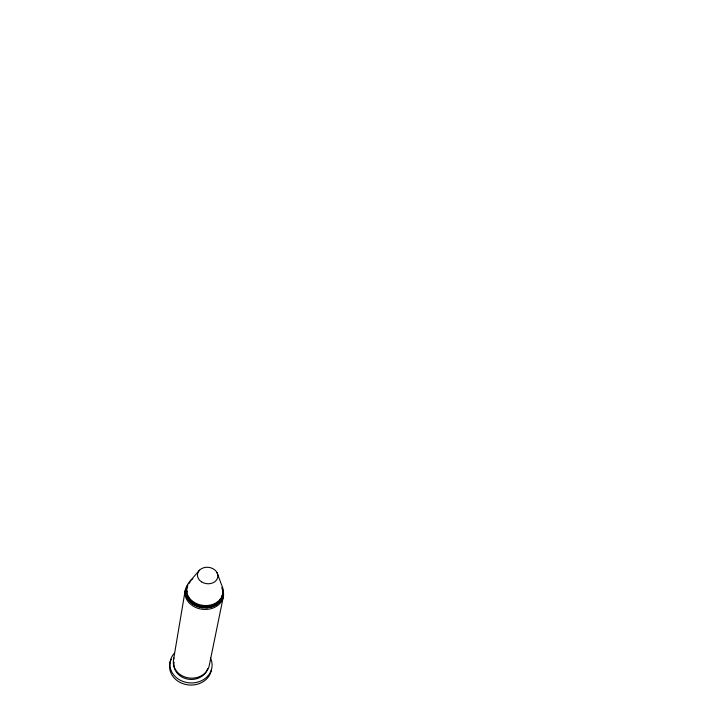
<?xml version="1.0" encoding="UTF-8"?>
<svg xmlns="http://www.w3.org/2000/svg" width="721" height="721" viewBox="0 0 721 721"><rect width="100%" height="100%" fill="white"/><g stroke="black" fill="none" stroke-linecap="round" stroke-linejoin="round"><path stroke-width="1.08" d="M221.78 587.435C230.774 616.518 175.969 612.508 187.73 585.254L187.523 586.479M187.424 597.979L187.514 594.735L187.424 597.979L189.055 599.548L189.812 601.503L191.876 602.684L193.219 604.432L197.419 606.577L202.096 607.767L206.936 607.92L211.595 607.037L215.741 605.18L217.057 603.522L219.085 602.486L219.815 600.593L221.419 599.151L221.518 597.15M173.5 659.922L185.144 590.67M187.307 595.961L186.207 594.122L186.937 590.95L186.451 588.976C184.666 607.163 213.722 613.328 221.671 597.934L221.762 595.934L222.834 594.185L222.582 595.402L222.753 590.283M186.207 594.122L186.937 590.95M189.055 599.548L189.272 598.322L189.812 601.503M191.876 602.684L192.092 601.458L190.029 600.278M193.219 604.432L193.444 603.216L192.092 601.458M195.571 605.144L195.797 603.928L197.635 605.352L202.322 606.55L207.17 606.703L208.63 606.136M197.419 606.577L197.635 605.352M199.888 606.767L200.114 605.55M202.096 607.767L202.322 606.55M204.521 607.424L204.746 606.208M206.936 607.92L207.17 606.703M209.135 607.073L209.369 605.856M211.595 607.037L211.83 605.82L213.65 604.522L213.407 605.739M215.741 605.18L217.3 602.314L219.337 601.269L220.067 599.376L221.671 597.934L221.419 599.151M217.057 603.522L217.3 602.314M219.085 602.486L219.337 601.269M219.815 600.593L220.067 599.376M223.456 596.15L209.405 664.789A18.133 15.61 4 0 1 187.802 677.785A18.133 15.61 4 0 1 174.004 657.931M186.568 589.264L187.208 587.408M188.938 583.613L190.155 581.982M190.362 580.747L199.555 570.14M214.425 604.333L215.976 603.964M193.444 603.216L195.012 603.693M187.631 596.754L188.722 597.799M217.057 572.681L221.708 585.272A18.404 14.961 6.7 0 1 213.786 603.982A18.404 14.961 6.7 0 1 189.803 598.547A18.404 14.961 6.7 0 1 192.831 578.729M186.243 590.202L186.73 592.175M211.514 669.421A21.071 18.196 3.8 0 1 185.054 684.319A21.071 18.196 3.8 0 1 171.319 659.237M222.465 589.003A19.359 15.781 6.6 0 1 202.43 609.281A19.359 15.781 6.6 0 1 187.631 584.938M207.621 668.673A17.151 14.79 3.9 0 1 187.604 679.092A17.151 14.79 3.9 0 1 174.076 662.184M210.451 658.003A21.116 18.205 3.9 0 1 202.304 680.318A21.116 18.205 3.9 0 1 175.302 676.631A21.116 18.205 3.9 0 1 174.5 653.1M201.547 581.865A10.247 8.228 7 0 0 217.814 576.935A10.247 8.228 7 0 0 203.628 567.76A10.247 8.228 7 0 0 201.547 581.865"/></g></svg>
